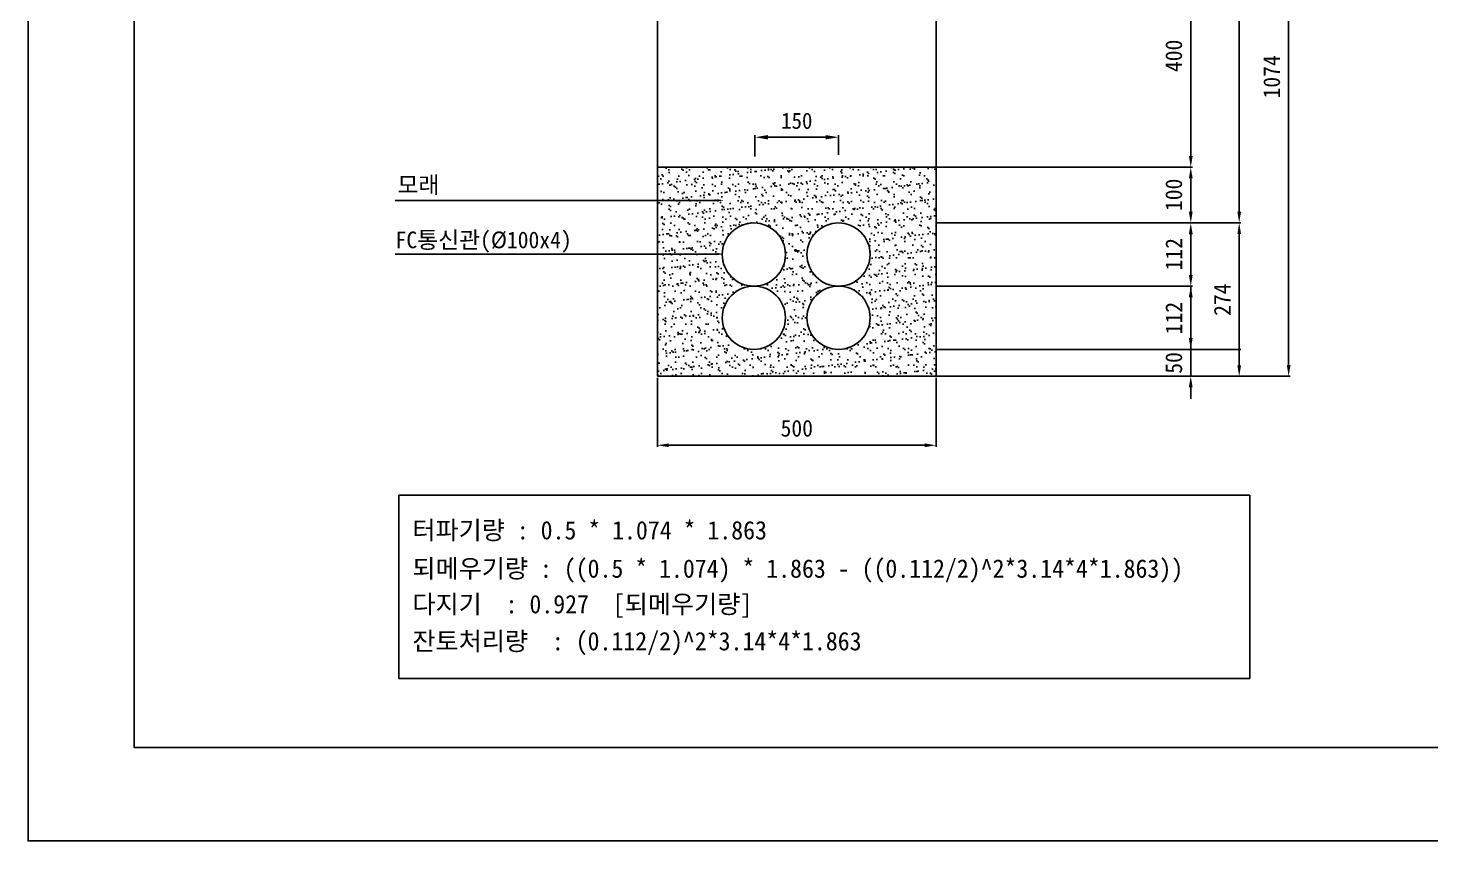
# Model space of a CAD drawing. Header units: millimetres. Extents: x 15470 to 23098, y -4317 to 628.
# Drawn here: x 15470 to 17640, y -4317 to -3059 of the extents above; entities that cross this region are included whole.
import ezdxf
from ezdxf.enums import TextEntityAlignment as Align

# ---------------------------------------------------------------- set-up
doc = ezdxf.new("R2010")
doc.units = ezdxf.units.MM
doc.header["$PDMODE"] = 35
doc.header["$PDSIZE"] = 50
for name, color, linetype in [('TN-CONC', 4, 'Continuous'), ('TN-DIMS', 1, 'Continuous'), ('TN-GRND', 4, 'Continuous'), ('TN-LIN1', 7, 'Continuous'), ('TN-PATT', 1, 'Continuous'), ('TN-TEXT', 3, 'Continuous'), ('TT-DIMS', 1, 'Continuous'), ('TT-LEAL', 1, 'Continuous'), ('TT-LEAT', 3, 'Continuous')]:
    doc.layers.add(name, color=color, linetype=linetype)
doc.styles.get("Standard").update_dxf_attribs({"font": 'GulimChe.ttf'})
doc.styles.add('통신', font='GulimChe.ttf')
doc.dimstyles.new('D', dxfattribs={"dimtxt": 2.5, "dimasz": 2.5, "dimexe": 1.25, "dimexo": 2, "dimgap": 1, "dimtad": 1, "dimdec": 0, "dimlfac": 10, "dimtxsty": '통신', "dimcen": 2.5, "dimclrd": 1, "dimclre": 1, "dimclrt": 7, "dimadec": 0, "dimazin": 0, "dimtfac": 1, "dimtdec": 0, "dimtmove": 0, "dimatfit": 3, "dimfxl": 0, "dimarcsym": 0})

# ---------------------------------------------------------------- blocks, each defined once
blk = doc.blocks.new('*D30')
at = {"layer": 'Defpoints', "color": 0}
for p in [(16723.3, -3227.7), (16594, -3260.5), (16723.3, -3257.9)]:
    blk.add_point(p, dxfattribs=at)
at = {"layer": 'TN-DIMS', "color": 1, "lineweight": -2}
for p, q in [((16594, -3257.5), (16594, -3224.7)), ((16614, -3227.7), (16703.3, -3227.7)), ((16723.3, -3254.9), (16723.3, -3224.7))]:
    blk.add_line(p, q, dxfattribs=at)
at = {"layer": 'TN-DIMS', "color": 1}
for points in [[(16614, -3224.4), (16614, -3231.1), (16594, -3227.7)], [(16703.3, -3224.4), (16703.3, -3231.1), (16723.3, -3227.7)]]:
    blk.add_solid(points, dxfattribs=at)
at = {"layer": 'TN-DIMS', "color": 3, "insert": (16658.7, -3202.4), "char_height": 25, "attachment_point": 5, "style": '통신'}
blk.add_mtext('150', dxfattribs=at)

msp = doc.modelspace()

# ---------------------------------------------------------------- hatches: boundary and pattern name
at = {"layer": 'TN-PATT'}
h = msp.add_hatch(dxfattribs=at)
h.set_pattern_fill('AR-SAND', color=256, scale=0.400114, style=0)
h.set_pattern_definition([(37.5, (-2609.382, -1756.746), (-0.640196, 19.58213), [0, -15.447618, 0, -17.276942, 0, -16.514724]), (7.5, (-2609.382, -1756.746), (17.986076, 28.681207), [0, -8.333584, 0, -13.923182, 0, -5.335526]), (327.5, (-2621.882, -1756.746), (31.648747, 0.057504), [0, -5.081453, 0, -18.293232, 0, -23.882831]), (317.5, (-2621.882, -1756.746), (30.550996, 8.919724), [0, -2.540727, 0, -11.99223, 0, -13.719924])])
h.paths.add_polyline_path([(16443.2, -3274.1), (16443.2, -3597.6), (16874.1, -3597.6), (16874.1, -3274.1)])
h.paths.add_polyline_path([(16772.2, -3409.3, -0.414214), (16723.3, -3458.2, -0.414214), (16772.2, -3507.1, -1), (16674.4, -3507.1, -0.414214), (16723.3, -3458.2, -0.414214), (16674.4, -3409.3, -1)], flags=16)
h.paths.add_polyline_path([(16641.2, -3409.3, -0.414214), (16592.3, -3458.2, -0.414214), (16641.2, -3507.1, -1), (16543.4, -3507.1, -0.414214), (16592.3, -3458.2, -0.414214), (16543.4, -3409.3, -1)], flags=16)

# ---------------------------------------------------------------- linework, layer by layer
at = {"layer": 'TN-CONC'}
for p, q in [((16443.2, -2670.9), (16443.2, -3597.6)), ((16874.1, -3597.6), (16874.1, -2670.9)), ((16874.1, -3274.1), (16443.2, -3274.1)), ((16443.2, -3597.6), (16874.1, -3597.6))]:
    msp.add_line(p, q, dxfattribs=at)
at = {"layer": 'TN-GRND', "linetype": 'Continuous'}
msp.add_lwpolyline([(19733.7, -1972.4), (15633.7, -1972.4), (15633.7, -4172.4), (19733.7, -4172.4)], close=True, dxfattribs=at)
at = {"layer": 'TN-GRND'}
for centre in [(16592.3, -3409.3), (16723.3, -3409.3), (16592.3, -3507.1), (16723.3, -3507.1)]:
    msp.add_circle(centre, 48.9, dxfattribs=at)
at = {"layer": 'TN-LIN1'}
msp.add_lwpolyline([(15469.5, 628.1), (23097.8, 628.1), (23097.8, -4316.8), (15469.5, -4316.8)], close=True, dxfattribs=at)
at = {"layer": 'TN-TEXT', "linetype": 'Continuous'}
msp.add_lwpolyline([(16042.9, -3781.9), (17359.5, -3781.9), (17359.5, -4065.3), (16042.9, -4065.3)], close=True, dxfattribs=at)
at = {"layer": 'TT-DIMS'}
for p, q in [((17343.1, -3343), (17343.1, -2688.2)), ((17419.6, -3580.4), (17419.6, -2688.2)), ((17268.2, -3256.8), (17268.2, -2946.7)), ((16874.1, -3274.1), (17270.8, -3274.1)), ((16874.1, -3274.1), (17270.8, -3274.1)), ((17268.2, -3343), (17268.2, -3291.3)), ((16874, -3360.4), (17345.7, -3360.4)), ((16874, -3360.4), (17270.7, -3360.4)), ((16874, -3360.4), (17345.7, -3360.4)), ((16874.1, -3360.4), (17270.8, -3360.4)), ((16874.1, -3360.4), (17270.8, -3360.4)), ((17268.2, -3441), (17268.2, -3377.5)), ((17268.2, -3441.4), (17268.2, -3377.9)), ((17343.1, -3580.8), (17343.1, -3377.5)), ((17268.2, -3441.4), (17268.2, -3422.7)), ((16874.1, -3458.2), (17270.8, -3458.2)), ((16874.1, -3458.2), (17270.8, -3458.2)), ((16874.1, -3458.2), (17270.8, -3458.2)), ((17268.2, -3598), (17268.2, -3458.2)), ((17268.2, -3475.1), (17268.2, -3538.5)), ((17268.2, -3475.1), (17268.2, -3493.7)), ((17268.2, -3475.4), (17268.2, -3538.9)), ((16874, -3556), (17345.7, -3556)), ((16443.2, -3600.2), (16443.2, -3707)), ((16874.1, -3597.6), (17422.2, -3597.6)), ((16874.1, -3600.2), (16874.1, -3707)), ((17175.6, -3597.6), (17345.7, -3597.6)), ((17175.7, -3597.6), (17270.8, -3597.6)), ((17268.2, -3615.2), (17268.2, -3632.5)), ((16460.5, -3704.5), (16856.8, -3704.5))]:
    msp.add_line(p, q, dxfattribs=at)
for points in [[(17265.3, -3256.8), (17271.1, -3256.8), (17268.2, -3274.1)], [(17265.3, -3291.3), (17271.1, -3291.3), (17268.2, -3274.1)], [(17265.3, -3343), (17271.1, -3343), (17268.2, -3360.4)], [(17265.3, -3377.5), (17271.1, -3377.5), (17268.2, -3360.4)], [(17265.3, -3377.9), (17271.1, -3377.9), (17268.2, -3360.6)], [(17340.3, -3343), (17346, -3343), (17343.1, -3360.2)], [(17340.3, -3377.5), (17346, -3377.5), (17343.1, -3360.2)], [(17265.3, -3441), (17271.1, -3441), (17268.2, -3458.2)], [(17265.3, -3441.4), (17271.1, -3441.4), (17268.2, -3458.2)], [(17265.3, -3441.4), (17271.1, -3441.4), (17268.2, -3458.2)], [(17265.3, -3475.4), (17271.1, -3475.4), (17268.2, -3458.2)], [(17265.3, -3475.1), (17271.1, -3475.1), (17268.2, -3458.2)], [(17265.3, -3475.1), (17271.1, -3475.1), (17268.2, -3458.2)], [(17265.3, -3538.5), (17271.1, -3538.5), (17268.2, -3555.8)], [(17265.3, -3538.9), (17271.1, -3538.9), (17268.2, -3556)], [(17340.3, -3580.8), (17346, -3580.8), (17343.1, -3598)], [(17416.8, -3580.4), (17422.5, -3580.4), (17419.6, -3597.6)], [(17265.3, -3614.9), (17271.1, -3614.9), (17268.2, -3597.6)], [(16460.5, -3701.6), (16460.5, -3707.3), (16443.2, -3704.5)], [(16856.8, -3701.6), (16856.8, -3707.3), (16874.1, -3704.5)]]:
    msp.add_solid(points, dxfattribs=at)
at = {"layer": 'TT-LEAL', "extrusion": (0, 0, -1)}
for points in [[(-16535.2, -3325.4), (-16037.3, -3325.4)], [(-16535, -3408.5), (-16037.3, -3408.5)]]:
    msp.add_lwpolyline(points, dxfattribs=at)
for points in [[(-16535.2, -3327.2), (-16546, -3325.4), (-16535.2, -3323.6)], [(-16535, -3410.3), (-16545.8, -3408.5), (-16535, -3406.7)]]:
    msp.add_solid(points, dxfattribs=at)

# ---------------------------------------------------------------- texts
at = {"layer": 'TN-TEXT', "linetype": 'Continuous'}
for s, p in [('터파기량 : 0.5 * 1.074 * 1.863', (16064.1, -3835.9)), ('되메우기량 : ((0.5 * 1.074) * 1.863 - ((0.112/2)^ 2*3.14*4*1.863)) ', (16064.1, -3895.2)), ('다지기  : 0.927  [되메우기량] ', (16064.1, -3950.3)), ('잔토처리량  : (0.112/2)^ 2*3.14*4*1.863', (16064.1, -4007.6))]:
    msp.add_text(s, height=28.512, dxfattribs=at).set_placement(p, align=Align.MIDDLE_LEFT)
at = {"layer": 'TT-DIMS', "insert": (16658.7, -3678.3), "char_height": 25.85, "attachment_point": 5, "style": '통신'}
msp.add_mtext('500', dxfattribs=at)
at = {"layer": 'TT-LEAT', "style": '통신'}
for s, height, p in [('모래', 25.85, (16040.9, -3301.3)), ('FC통신관(Ø100x4)', 25.849, (16038.1, -3386.6))]:
    msp.add_text(s, height=height, dxfattribs=at).set_placement(p, align=Align.MIDDLE_LEFT)
at = {"layer": 'TT-LEAT', "char_height": 25.85, "attachment_point": 5, "rotation": 90, "style": '통신'}
for s, insert in [('400', (17242, -3101.8)), ('1074', (17393.5, -3134.3)), ('100', (17242, -3316.9)), ('112', (17242, -3408.8)), ('274', (17316.9, -3479.1)), ('112', (17242, -3507.6)), ('50', (17242, -3577))]:
    msp.add_mtext(s, dxfattribs=dict(at, insert=insert))

# ---------------------------------------------------------------- dimensions: what is measured, and where the dimension line sits
at = {"layer": 'TN-DIMS'}
dim = msp.add_linear_dim(base=(16723.3, -3227.7), p1=(16594, -3260.5), p2=(16723.3, -3257.9), text='150', dimstyle='D', override={"dimscale": 10, "dimasz": 2, "dimexe": 0.3, "dimexo": 0.3, "dimgap": 1.25, "dimlfac": 1, "dimzin": 1, "dimlunit": 6, "dimcen": 0, "dimclrt": 3, "dimtix": 1, "dimtmove": 2}, dxfattribs=at)
dim.commit()
dim.dimension.update_dxf_attribs({"geometry": '*D30', "text_midpoint": (16658.7, -3202.4)})

doc.saveas('drawing.dxf')
